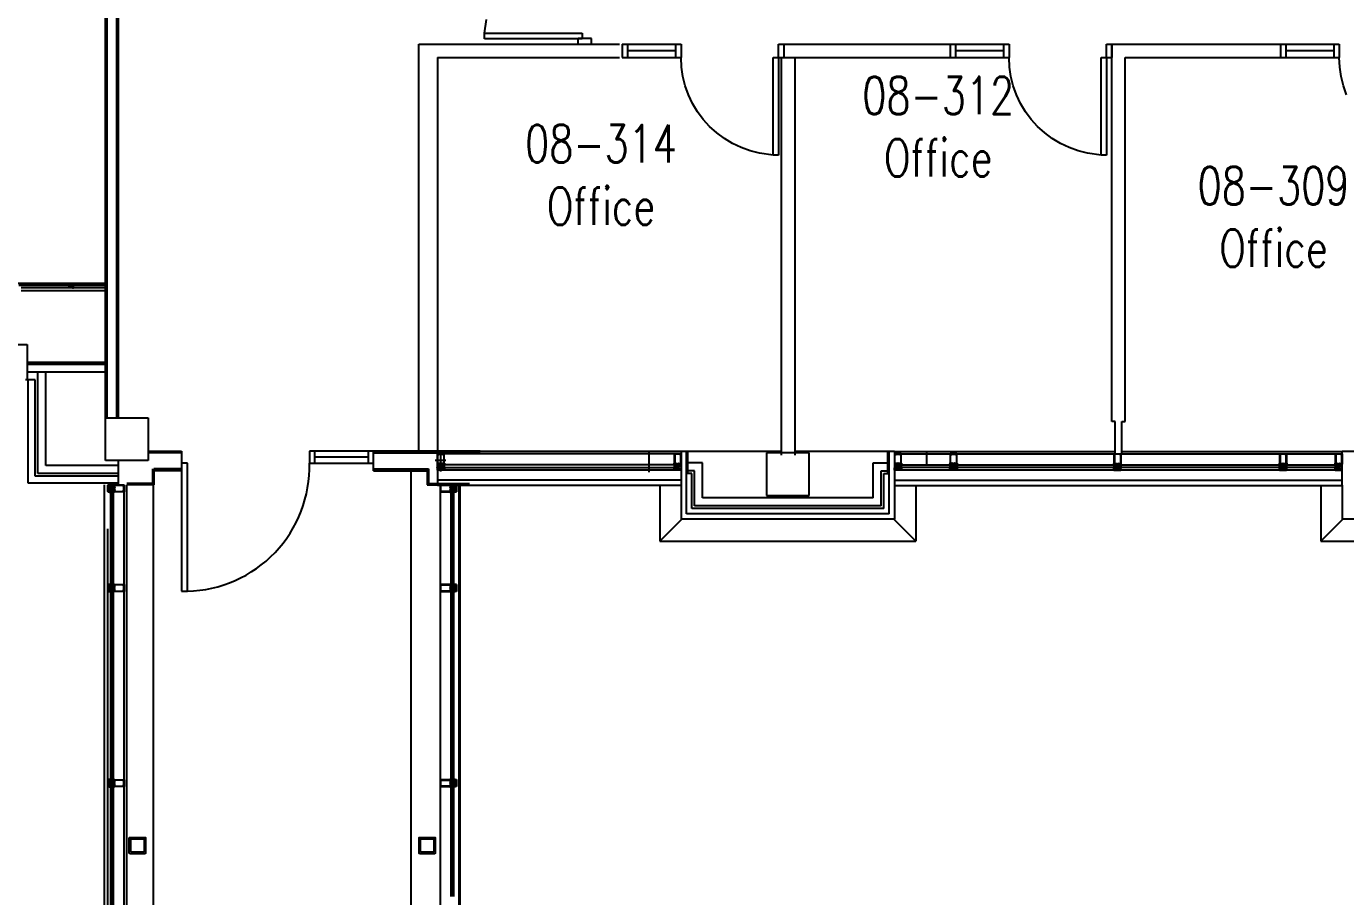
# Model space of a CAD drawing. Extents: x 11182 to 734459, y -1391328 to 152085.
# Drawn here: x 442760 to 455134, y -841854 to -833694 of the extents above; entities that cross this region are included whole.
import ezdxf
from ezdxf.enums import TextEntityAlignment as Align

# ---------------------------------------------------------------- set-up
doc = ezdxf.new("R2010")
doc.units = 0
doc.header["$LTSCALE"] = 500
doc.header["$MEASUREMENT"] = 0
doc.layers.get('0').update_dxf_attribs({"linetype": 'CONTINUOUS'})
for name, color, linetype in [('0_room_data', 7, 'CONTINUOUS'), ('1_Wall_Exist', 251, 'CONTINUOUS'), ('3_Text', 7, 'CONTINUOUS')]:
    doc.layers.add(name, color=color, linetype=linetype)
doc.styles.add('1_200', font='simplex.shx', dxfattribs={"width": 0.75, "height": 460})

# ---------------------------------------------------------------- blocks, each defined once
blk = doc.blocks.new('room_data')
at = {"layer": '3_Text', "style": '1_200', "width": 0.75}
for tag, p in [('ROOMNUM', (0, 0)), ('ROOMUSE', (0, -575))]:
    blk.add_attdef(tag, text='', height=345, dxfattribs=at).set_placement(p, align=Align.MIDDLE_CENTER)
blk = doc.blocks.new('WIN-MULLION')
at = {"color": 0, "linetype": 'Continuous'}
for p, q in [((0, 63.3), (0, 0)), ((96.2, 63.3), (0, 63.3)), ((0, 0), (96.2, 0)), ((2.5, 60.8), (88.6, 60.8)), ((2.5, 55.7), (2.5, 60.8)), ((5, 55.7), (2.5, 55.7)), ((2.5, 50.7), (5, 50.7)), ((2.5, 15.2), (2.5, 50.7)), ((5, 15.2), (2.5, 15.2)), ((2.5, 10.1), (5, 10.1)), ((2.5, 2.5), (2.5, 10.1)), ((88.6, 2.5), (2.5, 2.5)), ((5, 50.7), (5, 55.7)), ((5, 10.1), (5, 15.2)), ((88.6, 65.9), (101.3, 68.4)), ((88.6, 65.9), (88.6, 65.9)), ((91.2, 65.9), (88.6, 65.9)), ((88.6, 60.8), (88.6, 55.7)), ((88.6, 55.7), (91.2, 55.7)), ((88.6, 40.5), (88.6, 38)), ((91.2, 40.5), (88.6, 40.5)), ((88.6, 38), (93.7, 38)), ((88.6, 27.9), (88.6, 25.3)), ((93.7, 27.9), (88.6, 27.9)), ((88.6, 25.3), (91.2, 25.3)), ((88.6, 10.1), (88.6, 2.5)), ((91.2, 10.1), (88.6, 10.1)), ((91.2, 63.3), (93.7, 63.3)), ((91.2, 58.3), (91.2, 63.3)), ((93.7, 58.3), (91.2, 58.3)), ((91.2, 55.7), (91.2, 40.5)), ((91.2, 25.3), (91.2, 10.1)), ((91.2, 7.6), (93.7, 7.6)), ((91.2, 2.5), (91.2, 7.6)), ((91.2, 5.1), (93.7, 2.5)), ((91.2, 5.1), (91.2, 5.1)), ((96.2, 5.1), (91.2, 5.1)), ((93.7, 2.5), (91.2, 2.5)), ((93.7, 63.3), (93.7, 60.8)), ((93.7, 60.8), (96.2, 60.8)), ((93.7, 58.3), (93.7, 58.3)), ((96.2, 58.3), (93.7, 58.3)), ((93.7, 38), (93.7, 27.9)), ((93.7, 10.1), (96.2, 5.1)), ((96.2, 10.1), (93.7, 10.1)), ((93.7, 7.6), (96.2, 7.6)), ((93.7, 7.6), (93.7, 7.6)), ((93.7, 5.1), (93.7, 2.5)), ((96.2, 5.1), (93.7, 5.1)), ((93.7, 5.1), (93.7, 5.1)), ((93.7, 2.5), (93.7, 5.1)), ((96.2, 60.8), (96.2, 63.3)), ((96.2, 40.5), (96.2, 58.3)), ((101.3, 53.2), (96.2, 53.2)), ((96.2, 40.5), (96.2, 40.5)), ((96.2, 40.5), (96.2, 40.5)), ((126.6, 40.5), (96.2, 40.5)), ((96.2, 38), (96.2, 27.9)), ((98.8, 38), (96.2, 38)), ((96.2, 27.9), (98.8, 27.9)), ((96.2, 25.3), (126.6, 25.3)), ((96.2, 25.3), (96.2, 25.3)), ((96.2, 25.3), (96.2, 25.3)), ((96.2, 7.6), (96.2, 25.3)), ((96.2, 25.3), (96.2, 22.8)), ((96.2, 25.3), (96.2, 25.3)), ((96.2, 22.8), (96.2, 25.3)), ((96.2, 5.1), (96.2, 10.1)), ((101.3, 10.1), (96.2, 10.1)), ((96.2, 0), (96.2, 5.1)), ((98.8, 50.7), (126.6, 50.7)), ((98.8, 40.5), (98.8, 50.7)), ((108.9, 40.5), (98.8, 40.5)), ((98.8, 38), (98.8, 38)), ((111.4, 38), (98.8, 38)), ((98.8, 27.9), (111.4, 27.9)), ((98.8, 27.9), (98.8, 27.9)), ((98.8, 22.8), (98.8, 12.6)), ((98.8, 12.6), (126.6, 12.6)), ((101.3, 53.2), (101.3, 73.5)), ((108.9, 53.2), (101.3, 53.2)), ((101.3, 10.1), (101.3, -10.2)), ((108.9, 10.1), (101.3, 10.1)), ((106.4, 32.9), (111.4, 38)), ((111.4, 27.9), (106.4, 32.9)), ((108.9, 73.5), (108.9, 53.2)), ((121.6, 58.3), (108.9, 58.3)), ((108.9, 53.2), (119, 53.2)), ((108.9, 43.1), (108.9, 40.5)), ((116.5, 43.1), (108.9, 43.1)), ((108.9, 32.9), (116.5, 35.5)), ((108.9, 32.9), (108.9, 32.9)), ((116.5, 30.4), (108.9, 32.9)), ((108.9, 20.2), (108.9, 22.8)), ((116.5, 20.2), (108.9, 20.2)), ((108.9, 10.1), (119, 10.1)), ((108.9, -10.2), (108.9, 10.1)), ((121.6, 5), (108.9, 5)), ((116.5, 40.5), (116.5, 43.1)), ((126.6, 40.5), (116.5, 40.5)), ((116.5, 35.5), (126.6, 35.5)), ((126.6, 30.4), (116.5, 30.4)), ((116.5, 22.8), (116.5, 20.2)), ((119, 53.2), (121.6, 73.5)), ((126.6, 53.2), (119, 53.2)), ((119, 10.1), (121.6, -10.2)), ((126.6, 73.5), (126.6, 53.2)), ((139.3, 65.9), (126.6, 68.4)), ((126.6, 53.2), (131.7, 53.2)), ((126.6, 50.7), (126.6, 40.5)), ((126.6, 35.5), (126.6, 40.5)), ((126.6, 40.5), (126.6, 25.3)), ((134.2, 40.5), (126.6, 40.5)), ((126.6, 25.3), (126.6, 30.4)), ((126.6, 25.3), (131.7, 25.3)), ((126.6, -10.2), (126.6, 10.1)), ((139.3, 65.9), (131.7, 63.3)), ((131.7, 63.3), (131.7, 60.8)), ((131.7, 60.8), (134.2, 60.8)), ((131.7, 25.3), (134.2, 40.5)), ((131.7, 5.1), (131.7, 0)), ((134.2, 5.1), (131.7, 5.1)), ((131.7, 0), (139.3, 0)), ((134.2, 63.3), (136.8, 63.3)), ((134.2, 60.8), (134.2, 63.3)), ((134.2, 58.3), (134.2, 7.6)), ((134.2, 58.3), (134.2, 58.3)), ((134.2, 58.3), (134.2, 58.3)), ((136.8, 58.3), (134.2, 58.3)), ((134.2, 55.7), (139.3, 55.7)), ((134.2, 40.5), (134.2, 55.7)), ((136.8, 40.5), (134.2, 40.5)), ((134.2, 25.3), (136.8, 25.3)), ((134.2, 10.1), (134.2, 25.3)), ((139.3, 10.1), (134.2, 10.1)), ((134.2, 7.6), (134.2, 7.6)), ((134.2, 7.6), (136.8, 7.6)), ((134.2, 7.6), (134.2, 7.6)), ((134.2, 2.5), (134.2, 5.1)), ((136.8, 2.5), (134.2, 2.5)), ((136.8, 65.9), (139.3, 65.9)), ((136.8, 63.3), (136.8, 58.3)), ((136.8, 40.5), (136.8, 38)), ((136.8, 25.3), (136.8, 40.5)), ((136.8, 25.3), (136.8, 40.5)), ((141.8, 38), (136.8, 38)), ((136.8, 38), (136.8, 25.3)), ((136.8, 35.5), (141.8, 35.5)), ((136.8, 30.4), (141.8, 30.4)), ((136.8, 27.9), (141.8, 27.9)), ((136.8, 25.3), (136.8, 25.3)), ((136.8, 7.6), (136.8, 2.5)), ((136.8, 0), (139.3, 0)), ((139.3, 65.9), (139.3, 65.9)), ((139.3, 63.3), (139.3, 65.9)), ((139.3, 65.9), (152, 65.9)), ((139.3, 63.3), (139.3, 65.9)), ((139.3, 58.3), (141.8, 58.3)), ((139.3, 55.7), (139.3, 58.3)), ((139.3, 7.6), (139.3, 10.1)), ((141.8, 7.6), (139.3, 7.6)), ((139.3, 0), (139.3, 2.5)), ((139.3, 0), (139.3, 2.5)), ((139.3, 0), (139.3, 0)), ((152, 0), (139.3, 0)), ((146.9, 58.3), (141.8, 63.3)), ((141.8, 63.3), (141.8, 63.3)), ((152, 63.3), (141.8, 63.3)), ((141.8, 58.3), (146.9, 58.3)), ((141.8, 27.9), (141.8, 38)), ((146.9, 7.6), (141.8, 7.6)), ((141.8, 2.5), (146.9, 7.6)), ((141.8, 2.5), (152, 2.5)), ((141.8, 2.5), (141.8, 2.5)), ((146.9, 58.3), (146.9, 58.3)), ((146.9, 7.6), (146.9, 7.6)), ((152, 65.9), (152, 0)), ((152, 2.5), (152, 63.3)), ((88.6, -2.6), (101.3, -5.1)), ((139.3, -2.6), (126.6, -5.1))]:
    blk.add_line(p, q, dxfattribs=at)
at = {"color": 0, "linetype": 'Continuous', "extrusion": (0, 0, -1)}
for centre, radius, start, end in [((-140.6, 3.8), 1.84, 315, 227.29061), ((-140.6, 3.8), 1.84, 315, 227.29061), ((-140.6, 62.1), 1.7, 135, 42.70939), ((-140.6, 62.1), 1.7, 135, 42.70939)]:
    blk.add_arc(centre, radius, start, end, dxfattribs=at)

msp = doc.modelspace()

# ---------------------------------------------------------------- linework, layer by layer
at = {"layer": '1_Wall_Exist'}
for p, q in [((443620, -827177), (443620, -837364)), ((443607, -827190), (443607, -837364)), ((443502, -837764), (443502, -828660)), ((443515, -828660), (443515, -837364)), ((447058, -833758), (447075, -833630)), ((446440, -833859), (448324, -833859)), ((446440, -837676), (446440, -833859)), ((447058, -833809), (447058, -833758)), ((447058, -833758), (447972, -833758)), ((447972, -833809), (447058, -833809)), ((448062, -833808), (447935, -833808)), ((447935, -833859), (447935, -833808)), ((447972, -833758), (447972, -833809)), ((448062, -833859), (448062, -833808)), ((448349, -833859), (448400, -833859)), ((448349, -833859), (448349, -833986)), ((448400, -833859), (448850, -833859)), ((448400, -833859), (448400, -833986)), ((448850, -833859), (448901, -833859)), ((448850, -833859), (448850, -833986)), ((448901, -833859), (448901, -833986)), ((449815, -833859), (449866, -833859)), ((449815, -833986), (449815, -833859)), ((449841, -833859), (451495, -833859)), ((449866, -833859), (449866, -833986)), ((451425, -833859), (451476, -833859)), ((451425, -833859), (451425, -833986)), ((451476, -833859), (451926, -833859)), ((451476, -833859), (451476, -833986)), ((451926, -833859), (451977, -833859)), ((451926, -833859), (451926, -833986)), ((451977, -833859), (451977, -833986)), ((452891, -833859), (452942, -833859)), ((452891, -833986), (452891, -833859)), ((452941, -833859), (454523, -833859)), ((452941, -837399), (452941, -833859)), ((452942, -833859), (452942, -833986)), ((454523, -833859), (454574, -833859)), ((454523, -833859), (454523, -833986)), ((454574, -833859), (455024, -833859)), ((454574, -833859), (454574, -833986)), ((455024, -833859), (455075, -833859)), ((455024, -833859), (455024, -833986)), ((455075, -833859), (455075, -833986)), ((446618, -833986), (448324, -833986)), ((446618, -833986), (446618, -838000)), ((448349, -833986), (448400, -833986)), ((448850, -833923), (448400, -833923)), ((448400, -833986), (448850, -833986)), ((448850, -833986), (448901, -833986)), ((448906, -834075), (448901, -833986)), ((449764, -833986), (449815, -833986)), ((449764, -834901), (449764, -833986)), ((449815, -833986), (449866, -833986)), ((449815, -833986), (449815, -834900)), ((449841, -833986), (451495, -833986)), ((449841, -833986), (449841, -837714)), ((449968, -833986), (449968, -837714)), ((451425, -833986), (451476, -833986)), ((451926, -833923), (451476, -833923)), ((451476, -833986), (451926, -833986)), ((451926, -833986), (451977, -833986)), ((451982, -834075), (451977, -833986)), ((452840, -833986), (452891, -833986)), ((452840, -834901), (452840, -833986)), ((452891, -833986), (452942, -833986)), ((452891, -833986), (452891, -834900)), ((453068, -833986), (454523, -833986)), ((453068, -837399), (453068, -833986)), ((454523, -833986), (454574, -833986)), ((455024, -833923), (454574, -833923)), ((454574, -833986), (455024, -833986)), ((455024, -833986), (455075, -833986)), ((455080, -834075), (455075, -833986)), ((448919, -834164), (448906, -834075)), ((451995, -834164), (451982, -834075)), ((455093, -834164), (455080, -834075)), ((448941, -834251), (448919, -834164)), ((452017, -834251), (451995, -834164)), ((455114, -834251), (455093, -834164)), ((448971, -834336), (448941, -834251)), ((449009, -834417), (448971, -834336)), ((452047, -834336), (452017, -834251)), ((452085, -834417), (452047, -834336)), ((455144, -834336), (455114, -834251)), ((449055, -834494), (449009, -834417)), ((452131, -834494), (452085, -834417)), ((449108, -834566), (449055, -834494)), ((449169, -834633), (449108, -834566)), ((452185, -834566), (452131, -834494)), ((452245, -834633), (452185, -834566)), ((449235, -834693), (449169, -834633)), ((449307, -834746), (449235, -834693)), ((452312, -834693), (452245, -834633)), ((452383, -834746), (452312, -834693)), ((449384, -834792), (449307, -834746)), ((449465, -834831), (449384, -834792)), ((449550, -834861), (449465, -834831)), ((452460, -834792), (452383, -834746)), ((452541, -834831), (452460, -834792)), ((452626, -834861), (452541, -834831)), ((449636, -834883), (449550, -834861)), ((449764, -834901), (449636, -834883)), ((449815, -834900), (449764, -834901)), ((452713, -834883), (452626, -834861)), ((452840, -834901), (452713, -834883)), ((452891, -834900), (452840, -834901)), ((443502, -836105), (442670, -836105)), ((443502, -836124), (442689, -836124)), ((443502, -836147), (442711, -836147)), ((442711, -836169), (443502, -836169)), ((443161, -836124), (443202, -836124)), ((443161, -836147), (443161, -836124)), ((443171, -836147), (443161, -836147)), ((443164, -836127), (443200, -836127)), ((443164, -836144), (443164, -836127)), ((443168, -836144), (443164, -836144)), ((443168, -836140), (443168, -836144)), ((443168, -836140), (443171, -836140)), ((443171, -836140), (443171, -836147)), ((443193, -836140), (443193, -836147)), ((443193, -836140), (443196, -836140)), ((443193, -836147), (443202, -836147)), ((443196, -836140), (443196, -836144)), ((443196, -836144), (443200, -836144)), ((443200, -836144), (443200, -836127)), ((443202, -836147), (443202, -836124)), ((438535, -836676), (442768, -836676)), ((442768, -836676), (442768, -837008)), ((442768, -836844), (443502, -836844)), ((442768, -836860), (443502, -836860)), ((443502, -836935), (442768, -836935)), ((442867, -837887), (442867, -836935)), ((442942, -837812), (442942, -836935)), ((442842, -837008), (442752, -837008)), ((442777, -837977), (442777, -837008)), ((442842, -837912), (442842, -837008)), ((443502, -837364), (443902, -837364)), ((443902, -837364), (443902, -837764)), ((452972, -837399), (452941, -837399)), ((452972, -837704), (452972, -837399)), ((453034, -837704), (453034, -837399)), ((453034, -837399), (453068, -837399)), ((443902, -837676), (444215, -837676)), ((444215, -837692), (443902, -837692)), ((444215, -837676), (444215, -838990)), ((444215, -837676), (444215, -837790)), ((445415, -837676), (445415, -837790)), ((445465, -837676), (445415, -837676)), ((445465, -837790), (445465, -837676)), ((445965, -837676), (445465, -837676)), ((445965, -837676), (445965, -837790)), ((446015, -837676), (445965, -837676)), ((447016, -837676), (446015, -837676)), ((446015, -837860), (446015, -837676)), ((446015, -837790), (446015, -837676)), ((446015, -837692), (447016, -837692)), ((448902, -837681), (446615, -837681)), ((446646, -837694), (446646, -837867)), ((448602, -837875), (448602, -837676)), ((448902, -837678), (449843, -837678)), ((448902, -837681), (448902, -838315)), ((448952, -838265), (448952, -837678)), ((448965, -837886), (448965, -837678)), ((449702, -837694), (449702, -838094)), ((450102, -837694), (449702, -837694)), ((449961, -837678), (450902, -837678)), ((450102, -838094), (450102, -837694)), ((450839, -837886), (450839, -837678)), ((450852, -838265), (450852, -837678)), ((450903, -837681), (452965, -837681)), ((450903, -837681), (450903, -837999)), ((451202, -837676), (451202, -837800)), ((453027, -837681), (455102, -837681)), ((455102, -837678), (456043, -837678)), ((455102, -837999), (455102, -837681)), ((443622, -837812), (442942, -837812)), ((443902, -837764), (443502, -837764)), ((443622, -837764), (443622, -838002)), ((444271, -837790), (444215, -837790)), ((444271, -838990), (444271, -837790)), ((445415, -837790), (445465, -837790)), ((445965, -837733), (445465, -837733)), ((445465, -837790), (445965, -837790)), ((445965, -837790), (446015, -837790)), ((446695, -837764), (446594, -837764)), ((446628, -837804), (446607, -837804)), ((446607, -837811), (446628, -837811)), ((446615, -837823), (446607, -837824)), ((446615, -837791), (446612, -837804)), ((446615, -837702), (446615, -837799)), ((448902, -837702), (446615, -837702)), ((446615, -837799), (446640, -837799)), ((446628, -837821), (446615, -837823)), ((446617, -837705), (446625, -837705)), ((446617, -837791), (446617, -837705)), ((446625, -837791), (446617, -837791)), ((446617, -837794), (446622, -837794)), ((446617, -837796), (446617, -837794)), ((446620, -837794), (446617, -837796)), ((446620, -837796), (446617, -837796)), ((446620, -837799), (446620, -837794)), ((446625, -837796), (446620, -837799)), ((446622, -837794), (446622, -837799)), ((446622, -837824), (446622, -837811)), ((446625, -837705), (446625, -837707)), ((446625, -837707), (446630, -837707)), ((446625, -837794), (446625, -837791)), ((446640, -837794), (446625, -837794)), ((446625, -837799), (446625, -837796)), ((446628, -837799), (446628, -837834)), ((446630, -837707), (446630, -837705)), ((446630, -837705), (446666, -837705)), ((446630, -837801), (446630, -837829)), ((446640, -837801), (446630, -837801)), ((446638, -837811), (446640, -837811)), ((446638, -837819), (446638, -837811)), ((446640, -837819), (446638, -837819)), ((446640, -837791), (446640, -837794)), ((446643, -837791), (446640, -837791)), ((446640, -837799), (446640, -837834)), ((446640, -837811), (446640, -837801)), ((446640, -837829), (446640, -837819)), ((446643, -837796), (446643, -837791)), ((446653, -837796), (446643, -837796)), ((446643, -837799), (446643, -837814)), ((446653, -837799), (446643, -837799)), ((446643, -837814), (446648, -837809)), ((446645, -837819), (446648, -837811)), ((446645, -837829), (446645, -837819)), ((446648, -837809), (446653, -837814)), ((446648, -837811), (446650, -837819)), ((446650, -837819), (446650, -837829)), ((446653, -837791), (446653, -837796)), ((446655, -837791), (446653, -837791)), ((446653, -837814), (446653, -837799)), ((446655, -837794), (446655, -837791)), ((446671, -837794), (446655, -837794)), ((446655, -837799), (446673, -837799)), ((446655, -837839), (446655, -837799)), ((446655, -837801), (446666, -837801)), ((446658, -837811), (446655, -837811)), ((446655, -837819), (446658, -837819)), ((446658, -837819), (446658, -837811)), ((446666, -837705), (446666, -837707)), ((446666, -837707), (446671, -837707)), ((446666, -837801), (446666, -837829)), ((446668, -837799), (446668, -837834)), ((448849, -837804), (446668, -837804)), ((446688, -837811), (446668, -837811)), ((446668, -837821), (446688, -837824)), ((446671, -837705), (446676, -837705)), ((446671, -837707), (446671, -837705)), ((446671, -837791), (446671, -837794)), ((446676, -837791), (446671, -837791)), ((446673, -837794), (446678, -837794)), ((446673, -837799), (446673, -837794)), ((446673, -837824), (446673, -837811)), ((446676, -837705), (446676, -837791)), ((446678, -837796), (446676, -837796)), ((446676, -837796), (446676, -837799)), ((446676, -837799), (446678, -837799)), ((446678, -837799), (446678, -837702)), ((446681, -837791), (446683, -837804)), ((446681, -837794), (446681, -837791)), ((448829, -837811), (448849, -837811)), ((448849, -837821), (448829, -837824)), ((448837, -837791), (448834, -837804)), ((448837, -837794), (448837, -837791)), ((448839, -837799), (448839, -837702)), ((448844, -837794), (448839, -837794)), ((448839, -837796), (448842, -837796)), ((448842, -837799), (448839, -837799)), ((448842, -837705), (448842, -837791)), ((448847, -837705), (448842, -837705)), ((448842, -837791), (448847, -837791)), ((448842, -837796), (448842, -837799)), ((448844, -837799), (448844, -837794)), ((448862, -837799), (448844, -837799)), ((448844, -837824), (448844, -837811)), ((448847, -837707), (448847, -837705)), ((448852, -837707), (448847, -837707)), ((448847, -837791), (448847, -837794)), ((448847, -837794), (448862, -837794)), ((448849, -837799), (448849, -837834)), ((448852, -837705), (448852, -837707)), ((448887, -837705), (448852, -837705)), ((448852, -837801), (448852, -837829)), ((448862, -837801), (448852, -837801)), ((448859, -837811), (448862, -837811)), ((448859, -837819), (448859, -837811)), ((448862, -837819), (448859, -837819)), ((448862, -837791), (448864, -837791)), ((448862, -837794), (448862, -837791)), ((448862, -837839), (448862, -837799)), ((448864, -837791), (448864, -837796)), ((448864, -837796), (448875, -837796)), ((448864, -837814), (448864, -837799)), ((448864, -837799), (448875, -837799)), ((448870, -837809), (448864, -837814)), ((448870, -837811), (448867, -837819)), ((448867, -837819), (448867, -837829)), ((448875, -837814), (448870, -837809)), ((448872, -837819), (448870, -837811)), ((448872, -837829), (448872, -837819)), ((448875, -837791), (448877, -837791)), ((448875, -837796), (448875, -837791)), ((448875, -837799), (448875, -837814)), ((448877, -837791), (448877, -837794)), ((448877, -837794), (448892, -837794)), ((448902, -837799), (448877, -837799)), ((448877, -837799), (448877, -837834)), ((448880, -837799), (448885, -837801)), ((448882, -837801), (448880, -837799)), ((448882, -837816), (448882, -837801)), ((448895, -837816), (448882, -837816)), ((448885, -837801), (448885, -837814)), ((448885, -837814), (448892, -837814)), ((448887, -837707), (448887, -837705)), ((448892, -837707), (448887, -837707)), ((448892, -837705), (448892, -837707)), ((448900, -837705), (448892, -837705)), ((448892, -837791), (448900, -837791)), ((448892, -837794), (448892, -837791)), ((448892, -837796), (448897, -837799)), ((448892, -837799), (448892, -837796)), ((448892, -837811), (448900, -837811)), ((448892, -837814), (448892, -837811)), ((448895, -837794), (448895, -837799)), ((448900, -837794), (448895, -837794)), ((448900, -837811), (448895, -837814)), ((448895, -837814), (448895, -837816)), ((448897, -837794), (448900, -837796)), ((448897, -837809), (448897, -837794)), ((448897, -837796), (448900, -837796)), ((448900, -837801), (448897, -837801)), ((448897, -837806), (448900, -837809)), ((448900, -837809), (448897, -837809)), ((448897, -837816), (448900, -837814)), ((448900, -837816), (448897, -837816)), ((448900, -837791), (448900, -837705)), ((448900, -837796), (448900, -837794)), ((448900, -837809), (448900, -837816)), ((449102, -837786), (448965, -837786)), ((449102, -838115), (449102, -837786)), ((450702, -837786), (450839, -837786)), ((450702, -838115), (450702, -837786)), ((450903, -837702), (450903, -837799)), ((450966, -837702), (450903, -837702)), ((450903, -837799), (450928, -837799)), ((450905, -837705), (450913, -837705)), ((450905, -837791), (450905, -837705)), ((450913, -837791), (450905, -837791)), ((450905, -837794), (450910, -837794)), ((450905, -837796), (450905, -837794)), ((450908, -837794), (450905, -837796)), ((450905, -837796), (450908, -837796)), ((450905, -837801), (450908, -837801)), ((450908, -837806), (450905, -837809)), ((450905, -837809), (450908, -837809)), ((450905, -837809), (450905, -837816)), ((450913, -837811), (450905, -837811)), ((450905, -837811), (450910, -837814)), ((450908, -837816), (450905, -837814)), ((450905, -837816), (450908, -837816)), ((450908, -837809), (450908, -837794)), ((450913, -837796), (450908, -837799)), ((450910, -837794), (450910, -837799)), ((450910, -837814), (450910, -837816)), ((450910, -837816), (450923, -837816)), ((450913, -837705), (450913, -837707)), ((450913, -837707), (450918, -837707)), ((450913, -837794), (450913, -837791)), ((450928, -837794), (450913, -837794)), ((450913, -837799), (450913, -837796)), ((450913, -837814), (450913, -837811)), ((450920, -837814), (450913, -837814)), ((450918, -837707), (450918, -837705)), ((450918, -837705), (450953, -837705)), ((450925, -837799), (450920, -837801)), ((450920, -837801), (450920, -837814)), ((450923, -837801), (450925, -837799)), ((450923, -837816), (450923, -837801)), ((450928, -837791), (450928, -837794)), ((450931, -837791), (450928, -837791)), ((450928, -837799), (450928, -837834)), ((450931, -837796), (450931, -837791)), ((450941, -837796), (450931, -837796)), ((450931, -837799), (450931, -837814)), ((450941, -837799), (450931, -837799)), ((450931, -837814), (450936, -837809)), ((450933, -837819), (450936, -837811)), ((450933, -837829), (450933, -837819)), ((450936, -837809), (450941, -837814)), ((450936, -837811), (450938, -837819)), ((450938, -837819), (450938, -837829)), ((450941, -837791), (450941, -837796)), ((450943, -837791), (450941, -837791)), ((450941, -837814), (450941, -837799)), ((450943, -837794), (450943, -837791)), ((450958, -837794), (450943, -837794)), ((450943, -837799), (450961, -837799)), ((450943, -837839), (450943, -837799)), ((450943, -837801), (450953, -837801)), ((450946, -837811), (450943, -837811)), ((450943, -837819), (450946, -837819)), ((450946, -837819), (450946, -837811)), ((450953, -837705), (450953, -837707)), ((450953, -837707), (450958, -837707)), ((450953, -837801), (450953, -837829)), ((450956, -837799), (450956, -837834)), ((450956, -837804), (450976, -837804)), ((450976, -837811), (450956, -837811)), ((450956, -837821), (450976, -837824)), ((450958, -837705), (450963, -837705)), ((450958, -837707), (450958, -837705)), ((450958, -837791), (450958, -837794)), ((450963, -837791), (450958, -837791)), ((450961, -837794), (450966, -837794)), ((450961, -837799), (450961, -837794)), ((450961, -837824), (450961, -837811)), ((450963, -837705), (450963, -837791)), ((450966, -837796), (450963, -837796)), ((450963, -837796), (450963, -837799)), ((450963, -837799), (450966, -837799)), ((450966, -837702), (455039, -837702)), ((450966, -837799), (450966, -837702)), ((450969, -837791), (450971, -837804)), ((450969, -837794), (450969, -837791)), ((450976, -837804), (451418, -837804)), ((451436, -837804), (451415, -837804)), ((451415, -837811), (451436, -837811)), ((451436, -837821), (451415, -837824)), ((451423, -837791), (451420, -837804)), ((451426, -837702), (451426, -837799)), ((451489, -837702), (451426, -837702)), ((451426, -837799), (451451, -837799)), ((451428, -837705), (451436, -837705)), ((451428, -837791), (451428, -837705)), ((451436, -837791), (451428, -837791)), ((451428, -837794), (451433, -837794)), ((451428, -837796), (451428, -837794)), ((451431, -837794), (451428, -837796)), ((451431, -837796), (451428, -837796)), ((451428, -837801), (451431, -837801)), ((451431, -837794), (451431, -837806)), ((451436, -837796), (451431, -837799)), ((451433, -837794), (451433, -837799)), ((451436, -837705), (451436, -837707)), ((451436, -837707), (451441, -837707)), ((451436, -837794), (451436, -837791)), ((451451, -837794), (451436, -837794)), ((451436, -837799), (451436, -837796)), ((451438, -837804), (451438, -837799)), ((451441, -837707), (451441, -837705)), ((451441, -837705), (451476, -837705)), ((451441, -837801), (451441, -837829)), ((451451, -837801), (451441, -837801)), ((451448, -837799), (451443, -837801)), ((451446, -837801), (451448, -837799)), ((451451, -837791), (451451, -837794)), ((451453, -837791), (451451, -837791)), ((451451, -837799), (451451, -837834)), ((451453, -837796), (451453, -837791)), ((451464, -837796), (451453, -837796)), ((451453, -837799), (451453, -837814)), ((451464, -837799), (451453, -837799)), ((451453, -837814), (451458, -837809)), ((451456, -837819), (451458, -837811)), ((451456, -837829), (451456, -837819)), ((451458, -837809), (451464, -837814)), ((451458, -837811), (451461, -837819)), ((451461, -837819), (451461, -837829)), ((451464, -837791), (451464, -837796)), ((451466, -837791), (451464, -837791)), ((451464, -837814), (451464, -837799)), ((451466, -837794), (451466, -837791)), ((451481, -837794), (451466, -837794)), ((451466, -837799), (451484, -837799)), ((451466, -837839), (451466, -837799)), ((451466, -837801), (451476, -837801)), ((451469, -837811), (451466, -837811)), ((451466, -837819), (451469, -837819)), ((451469, -837819), (451469, -837811)), ((451476, -837705), (451476, -837707)), ((451476, -837707), (451481, -837707)), ((451476, -837801), (451476, -837829)), ((451479, -837799), (451479, -837834)), ((451479, -837804), (451499, -837804)), ((451499, -837811), (451479, -837811)), ((451479, -837821), (451499, -837824)), ((451481, -837705), (451486, -837705)), ((451481, -837707), (451481, -837705)), ((451481, -837791), (451481, -837794)), ((451486, -837791), (451481, -837791)), ((451484, -837794), (451489, -837794)), ((451484, -837799), (451484, -837794)), ((451484, -837824), (451484, -837811)), ((451486, -837705), (451486, -837791)), ((451489, -837796), (451486, -837796)), ((451486, -837796), (451486, -837799)), ((451486, -837799), (451489, -837799)), ((451489, -837799), (451489, -837702)), ((451491, -837791), (451494, -837804)), ((451491, -837794), (451491, -837791)), ((451500, -837804), (452974, -837804)), ((452974, -837804), (452954, -837804)), ((452954, -837811), (452974, -837811)), ((452974, -837821), (452954, -837824)), ((452961, -837791), (452959, -837804)), ((452961, -837794), (452961, -837791)), ((452964, -837702), (453027, -837702)), ((452964, -837799), (452964, -837702)), ((452969, -837794), (452964, -837794)), ((452964, -837796), (452966, -837796)), ((452966, -837799), (452964, -837799)), ((452966, -837705), (452966, -837791)), ((452971, -837705), (452966, -837705)), ((452966, -837791), (452971, -837791)), ((452966, -837796), (452966, -837799)), ((452969, -837799), (452969, -837794)), ((452987, -837799), (452969, -837799)), ((452969, -837824), (452969, -837811)), ((452971, -837707), (452971, -837705)), ((452976, -837707), (452971, -837707)), ((452971, -837791), (452971, -837794)), ((452971, -837794), (452987, -837794)), ((452974, -837799), (452974, -837834)), ((452976, -837705), (452976, -837707)), ((453012, -837705), (452976, -837705)), ((452976, -837801), (452976, -837829)), ((452987, -837801), (452976, -837801)), ((452984, -837811), (452987, -837811)), ((452984, -837819), (452984, -837811)), ((452987, -837819), (452984, -837819)), ((452987, -837791), (452989, -837791)), ((452987, -837794), (452987, -837791)), ((452987, -837839), (452987, -837799)), ((452989, -837791), (452989, -837796)), ((452989, -837796), (452999, -837796)), ((452989, -837814), (452989, -837799)), ((452989, -837799), (452999, -837799)), ((452994, -837809), (452989, -837814)), ((452994, -837811), (452992, -837819)), ((452992, -837819), (452992, -837829)), ((452999, -837814), (452994, -837809)), ((452997, -837819), (452994, -837811)), ((452997, -837829), (452997, -837819)), ((452999, -837791), (453002, -837791)), ((452999, -837796), (452999, -837791)), ((452999, -837799), (452999, -837814)), ((453002, -837791), (453002, -837794)), ((453002, -837794), (453017, -837794)), ((453027, -837799), (453002, -837799)), ((453002, -837799), (453002, -837834)), ((453002, -837801), (453012, -837801)), ((453002, -837811), (453002, -837801)), ((453004, -837811), (453002, -837811)), ((453002, -837819), (453004, -837819)), ((453002, -837829), (453002, -837819)), ((453004, -837819), (453004, -837811)), ((453012, -837707), (453012, -837705)), ((453017, -837707), (453012, -837707)), ((453012, -837801), (453012, -837829)), ((453014, -837799), (453014, -837834)), ((453014, -837804), (455029, -837804)), ((453014, -837804), (453035, -837804)), ((453035, -837811), (453014, -837811)), ((453014, -837821), (453035, -837824)), ((453017, -837705), (453017, -837707)), ((453025, -837705), (453017, -837705)), ((453017, -837791), (453025, -837791)), ((453017, -837794), (453017, -837791)), ((453017, -837796), (453022, -837799)), ((453017, -837799), (453017, -837796)), ((453020, -837794), (453020, -837799)), ((453025, -837794), (453020, -837794)), ((453020, -837824), (453020, -837811)), ((453022, -837794), (453025, -837796)), ((453022, -837799), (453022, -837794)), ((453025, -837796), (453022, -837796)), ((453025, -837791), (453025, -837705)), ((453025, -837796), (453025, -837794)), ((453027, -837702), (453027, -837799)), ((453027, -837791), (453030, -837804)), ((454526, -837804), (454506, -837804)), ((454506, -837811), (454526, -837811)), ((454526, -837821), (454506, -837824)), ((454514, -837791), (454511, -837804)), ((454514, -837794), (454514, -837791)), ((454516, -837702), (454580, -837702)), ((454516, -837799), (454516, -837702)), ((454521, -837794), (454516, -837794)), ((454516, -837796), (454519, -837796)), ((454519, -837799), (454516, -837799)), ((454519, -837705), (454519, -837791)), ((454524, -837705), (454519, -837705)), ((454519, -837791), (454524, -837791)), ((454519, -837796), (454519, -837799)), ((454521, -837799), (454521, -837794)), ((454539, -837799), (454521, -837799)), ((454521, -837824), (454521, -837811)), ((454524, -837707), (454524, -837705)), ((454529, -837707), (454524, -837707)), ((454524, -837791), (454524, -837794)), ((454524, -837794), (454539, -837794)), ((454526, -837799), (454526, -837834)), ((454529, -837705), (454529, -837707)), ((454564, -837705), (454529, -837705)), ((454529, -837801), (454529, -837829)), ((454539, -837801), (454529, -837801)), ((454536, -837811), (454539, -837811)), ((454536, -837819), (454536, -837811)), ((454539, -837819), (454536, -837819)), ((454539, -837791), (454542, -837791)), ((454539, -837794), (454539, -837791)), ((454539, -837839), (454539, -837799)), ((454542, -837791), (454542, -837796)), ((454542, -837796), (454552, -837796)), ((454542, -837814), (454542, -837799)), ((454542, -837799), (454552, -837799)), ((454547, -837809), (454542, -837814)), ((454547, -837811), (454544, -837819)), ((454544, -837819), (454544, -837829)), ((454552, -837814), (454547, -837809)), ((454549, -837819), (454547, -837811)), ((454549, -837829), (454549, -837819)), ((454552, -837791), (454554, -837791)), ((454552, -837796), (454552, -837791)), ((454552, -837799), (454552, -837814)), ((454554, -837791), (454554, -837794)), ((454554, -837794), (454569, -837794)), ((454580, -837799), (454554, -837799)), ((454554, -837799), (454554, -837834)), ((454554, -837801), (454564, -837801)), ((454557, -837799), (454562, -837801)), ((454559, -837801), (454557, -837799)), ((454564, -837707), (454564, -837705)), ((454569, -837707), (454564, -837707)), ((454564, -837801), (454564, -837829)), ((454567, -837804), (454567, -837799)), ((454569, -837705), (454569, -837707)), ((454577, -837705), (454569, -837705)), ((454569, -837791), (454577, -837791)), ((454569, -837794), (454569, -837791)), ((454569, -837796), (454574, -837799)), ((454569, -837799), (454569, -837796)), ((454569, -837804), (454590, -837804)), ((454590, -837811), (454569, -837811)), ((454569, -837821), (454590, -837824)), ((454572, -837794), (454572, -837799)), ((454577, -837794), (454572, -837794)), ((454574, -837794), (454577, -837796)), ((454574, -837794), (454574, -837806)), ((454574, -837796), (454577, -837796)), ((454577, -837801), (454574, -837801)), ((454577, -837791), (454577, -837705)), ((454577, -837796), (454577, -837794)), ((454580, -837702), (454580, -837799)), ((454582, -837791), (454585, -837804)), ((455049, -837804), (455029, -837804)), ((455029, -837811), (455049, -837811)), ((455049, -837821), (455029, -837824)), ((455037, -837791), (455034, -837804)), ((455037, -837794), (455037, -837791)), ((455039, -837702), (455102, -837702)), ((455039, -837799), (455039, -837702)), ((455044, -837794), (455039, -837794)), ((455039, -837796), (455042, -837796)), ((455042, -837799), (455039, -837799)), ((455042, -837705), (455042, -837791)), ((455047, -837705), (455042, -837705)), ((455042, -837791), (455047, -837791)), ((455042, -837796), (455042, -837799)), ((455044, -837799), (455044, -837794)), ((455062, -837799), (455044, -837799)), ((455044, -837824), (455044, -837811)), ((455047, -837707), (455047, -837705)), ((455052, -837707), (455047, -837707)), ((455047, -837791), (455047, -837794)), ((455047, -837794), (455062, -837794)), ((455049, -837799), (455049, -837834)), ((455052, -837705), (455052, -837707)), ((455087, -837705), (455052, -837705)), ((455052, -837801), (455052, -837829)), ((455062, -837801), (455052, -837801)), ((455059, -837811), (455062, -837811)), ((455059, -837819), (455059, -837811)), ((455062, -837819), (455059, -837819)), ((455062, -837791), (455064, -837791)), ((455062, -837794), (455062, -837791)), ((455062, -837839), (455062, -837799)), ((455064, -837791), (455064, -837796)), ((455064, -837796), (455075, -837796)), ((455064, -837814), (455064, -837799)), ((455064, -837799), (455075, -837799)), ((455070, -837809), (455064, -837814)), ((455070, -837811), (455067, -837819)), ((455067, -837819), (455067, -837829)), ((455075, -837814), (455070, -837809)), ((455072, -837819), (455070, -837811)), ((455072, -837829), (455072, -837819)), ((455075, -837791), (455077, -837791)), ((455075, -837796), (455075, -837791)), ((455075, -837799), (455075, -837814)), ((455077, -837791), (455077, -837794)), ((455077, -837794), (455092, -837794)), ((455102, -837799), (455077, -837799)), ((455077, -837799), (455077, -837834)), ((455080, -837799), (455085, -837801)), ((455082, -837801), (455080, -837799)), ((455082, -837816), (455082, -837801)), ((455095, -837816), (455082, -837816)), ((455085, -837801), (455085, -837814)), ((455085, -837814), (455092, -837814)), ((455087, -837707), (455087, -837705)), ((455092, -837707), (455087, -837707)), ((455092, -837705), (455092, -837707)), ((455100, -837705), (455092, -837705)), ((455092, -837791), (455100, -837791)), ((455092, -837794), (455092, -837791)), ((455092, -837796), (455097, -837799)), ((455092, -837799), (455092, -837796)), ((455092, -837811), (455100, -837811)), ((455092, -837814), (455092, -837811)), ((455095, -837794), (455095, -837799)), ((455100, -837794), (455095, -837794)), ((455100, -837811), (455095, -837814)), ((455095, -837814), (455095, -837816)), ((455097, -837794), (455100, -837796)), ((455097, -837809), (455097, -837794)), ((455097, -837796), (455100, -837796)), ((455100, -837801), (455097, -837801)), ((455097, -837806), (455100, -837809)), ((455100, -837809), (455097, -837809)), ((455097, -837816), (455100, -837814)), ((455100, -837816), (455097, -837816)), ((455100, -837791), (455100, -837705)), ((455100, -837796), (455100, -837794)), ((455100, -837809), (455100, -837816)), ((455102, -837702), (455102, -837799)), ((443622, -837912), (442842, -837912)), ((443622, -837887), (442867, -837887)), ((443942, -837844), (443942, -837979)), ((443955, -837844), (443955, -837992)), ((444215, -837844), (443955, -837844)), ((444215, -837860), (443955, -837860)), ((446015, -837844), (446533, -837844)), ((446015, -837860), (446520, -837860)), ((446369, -855031), (446369, -837860)), ((446520, -837844), (446520, -837992)), ((446533, -837844), (446533, -837979)), ((446607, -837829), (446628, -837829)), ((446615, -837842), (446612, -837829)), ((446620, -837834), (446615, -837834)), ((446615, -837854), (446615, -837834)), ((446615, -837842), (446617, -837842)), ((448902, -837854), (446615, -837854)), ((446617, -837837), (446620, -837837)), ((446617, -837839), (446617, -837837)), ((446622, -837839), (446617, -837839)), ((446617, -837844), (446622, -837849)), ((446617, -837844), (446617, -837854)), ((446620, -837837), (446620, -837834)), ((446673, -837837), (446622, -837837)), ((446622, -837837), (446622, -837839)), ((446622, -837842), (446625, -837842)), ((446622, -837849), (446622, -837842)), ((446625, -837842), (446625, -837837)), ((446630, -837829), (446666, -837829)), ((446640, -837834), (446655, -837837)), ((446640, -837837), (446640, -837839)), ((446640, -837839), (446655, -837839)), ((446643, -837839), (446643, -837844)), ((446643, -837844), (446653, -837844)), ((446645, -837839), (446645, -837844)), ((446650, -837839), (446650, -837844)), ((446653, -837844), (446653, -837839)), ((446668, -837829), (448849, -837829)), ((446671, -837837), (446671, -837842)), ((446671, -837842), (446673, -837842)), ((446673, -837839), (446673, -837837)), ((446678, -837839), (446673, -837839)), ((446673, -837842), (446673, -837849)), ((446673, -837849), (446678, -837844)), ((446676, -837834), (446676, -837837)), ((446678, -837834), (446676, -837834)), ((446676, -837837), (446678, -837837)), ((446681, -837842), (446678, -837834)), ((446678, -837837), (446678, -837839)), ((446678, -837842), (446681, -837842)), ((446678, -837854), (446678, -837844)), ((446681, -837842), (446683, -837829)), ((446681, -837839), (446681, -837854)), ((448837, -837842), (448834, -837829)), ((448837, -837842), (448839, -837834)), ((448837, -837839), (448837, -837854)), ((448839, -837842), (448837, -837842)), ((448839, -837834), (448842, -837834)), ((448839, -837837), (448839, -837839)), ((448842, -837837), (448839, -837837)), ((448839, -837839), (448844, -837839)), ((448844, -837849), (448839, -837844)), ((448839, -837854), (448839, -837844)), ((448842, -837834), (448842, -837837)), ((448844, -837837), (448895, -837837)), ((448844, -837839), (448844, -837837)), ((448844, -837842), (448844, -837849)), ((448847, -837842), (448844, -837842)), ((448847, -837837), (448847, -837842)), ((448852, -837829), (448877, -837829)), ((448877, -837834), (448862, -837837)), ((448877, -837839), (448862, -837839)), ((448864, -837844), (448864, -837839)), ((448875, -837844), (448864, -837844)), ((448867, -837839), (448867, -837844)), ((448872, -837839), (448872, -837844)), ((448875, -837839), (448875, -837844)), ((448877, -837837), (448877, -837839)), ((448892, -837842), (448892, -837837)), ((448895, -837842), (448892, -837842)), ((448895, -837837), (448895, -837839)), ((448895, -837839), (448900, -837839)), ((448895, -837849), (448895, -837842)), ((448900, -837844), (448895, -837849)), ((448897, -837834), (448902, -837834)), ((448897, -837837), (448897, -837834)), ((448900, -837837), (448897, -837837)), ((448900, -837839), (448900, -837837)), ((448902, -837842), (448900, -837842)), ((448900, -837844), (448900, -837854)), ((449002, -837886), (448952, -837886)), ((449027, -837861), (448965, -837861)), ((449002, -838215), (449002, -837886)), ((449027, -838190), (449027, -837861)), ((450777, -837861), (450839, -837861)), ((450777, -838190), (450777, -837861)), ((450802, -838215), (450802, -837886)), ((450802, -837886), (450852, -837886)), ((450908, -837834), (450903, -837834)), ((450903, -837854), (450903, -837834)), ((450903, -837842), (450905, -837842)), ((450969, -837854), (450903, -837854)), ((450905, -837837), (450908, -837837)), ((450905, -837839), (450905, -837837)), ((450910, -837839), (450905, -837839)), ((450905, -837844), (450910, -837849)), ((450905, -837844), (450905, -837854)), ((450908, -837837), (450908, -837834)), ((450961, -837837), (450910, -837837)), ((450910, -837837), (450910, -837839)), ((450910, -837842), (450913, -837842)), ((450910, -837849), (450910, -837842)), ((450913, -837842), (450913, -837837)), ((450953, -837829), (450928, -837829)), ((450928, -837834), (450943, -837837)), ((450928, -837837), (450928, -837839)), ((450928, -837839), (450943, -837839)), ((450931, -837839), (450931, -837844)), ((450931, -837844), (450941, -837844)), ((450933, -837839), (450933, -837844)), ((450938, -837839), (450938, -837844)), ((450941, -837844), (450941, -837839)), ((450976, -837829), (450956, -837829)), ((450958, -837837), (450958, -837842)), ((450958, -837842), (450961, -837842)), ((450961, -837839), (450961, -837837)), ((450966, -837839), (450961, -837839)), ((450961, -837842), (450961, -837849)), ((450961, -837849), (450966, -837844)), ((450963, -837834), (450963, -837837)), ((450966, -837834), (450963, -837834)), ((450963, -837837), (450966, -837837)), ((450969, -837842), (450966, -837834)), ((450966, -837837), (450966, -837839)), ((450966, -837842), (450969, -837842)), ((450966, -837854), (450966, -837844)), ((450969, -837842), (450971, -837829)), ((450969, -837839), (450969, -837854)), ((455037, -837854), (450969, -837854)), ((451415, -837829), (450976, -837829)), ((451415, -837829), (451436, -837829)), ((451423, -837842), (451420, -837829)), ((451431, -837834), (451426, -837834)), ((451426, -837854), (451426, -837834)), ((451426, -837842), (451428, -837842)), ((451491, -837854), (451426, -837854)), ((451428, -837837), (451431, -837837)), ((451428, -837839), (451428, -837837)), ((451433, -837839), (451428, -837839)), ((451428, -837844), (451433, -837849)), ((451428, -837844), (451428, -837854)), ((451431, -837837), (451431, -837834)), ((451484, -837837), (451433, -837837)), ((451433, -837837), (451433, -837839)), ((451433, -837842), (451436, -837842)), ((451433, -837849), (451433, -837842)), ((451436, -837842), (451436, -837837)), ((451476, -837829), (451451, -837829)), ((451451, -837834), (451466, -837837)), ((451451, -837837), (451451, -837839)), ((451451, -837839), (451466, -837839)), ((451453, -837839), (451453, -837844)), ((451453, -837844), (451464, -837844)), ((451456, -837839), (451456, -837844)), ((451461, -837839), (451461, -837844)), ((451464, -837844), (451464, -837839)), ((451499, -837829), (451479, -837829)), ((451481, -837837), (451481, -837842)), ((451481, -837842), (451484, -837842)), ((451484, -837839), (451484, -837837)), ((451489, -837839), (451484, -837839)), ((451484, -837842), (451484, -837849)), ((451484, -837849), (451489, -837844)), ((451486, -837834), (451486, -837837)), ((451489, -837834), (451486, -837834)), ((451486, -837837), (451489, -837837)), ((451491, -837842), (451489, -837834)), ((451489, -837837), (451489, -837839)), ((451489, -837842), (451491, -837842)), ((451489, -837854), (451489, -837844)), ((451491, -837842), (451494, -837829)), ((451491, -837839), (451491, -837854)), ((452974, -837829), (451500, -837829)), ((452954, -837829), (452974, -837829)), ((452961, -837842), (452959, -837829)), ((452961, -837842), (452964, -837834)), ((452961, -837839), (452961, -837854)), ((452964, -837842), (452961, -837842)), ((452961, -837854), (453027, -837854)), ((452964, -837834), (452966, -837834)), ((452964, -837837), (452964, -837839)), ((452966, -837837), (452964, -837837)), ((452964, -837839), (452969, -837839)), ((452969, -837849), (452964, -837844)), ((452964, -837854), (452964, -837844)), ((452966, -837834), (452966, -837837)), ((452969, -837837), (453020, -837837)), ((452969, -837839), (452969, -837837)), ((452969, -837842), (452969, -837849)), ((452971, -837842), (452969, -837842)), ((452971, -837837), (452971, -837842)), ((452976, -837829), (453012, -837829)), ((453002, -837834), (452987, -837837)), ((453002, -837839), (452987, -837839)), ((452989, -837844), (452989, -837839)), ((452999, -837844), (452989, -837844)), ((452992, -837839), (452992, -837844)), ((452997, -837839), (452997, -837844)), ((452999, -837839), (452999, -837844)), ((453002, -837837), (453002, -837839)), ((455029, -837829), (453014, -837829)), ((453035, -837829), (453014, -837829)), ((453017, -837842), (453017, -837837)), ((453020, -837842), (453017, -837842)), ((453020, -837837), (453020, -837839)), ((453020, -837839), (453025, -837839)), ((453020, -837849), (453020, -837842)), ((453025, -837844), (453020, -837849)), ((453022, -837834), (453027, -837834)), ((453022, -837837), (453022, -837834)), ((453025, -837837), (453022, -837837)), ((453025, -837839), (453025, -837837)), ((453027, -837842), (453025, -837842)), ((453025, -837844), (453025, -837854)), ((453027, -837842), (453030, -837829)), ((453027, -837854), (453027, -837834)), ((454506, -837829), (454526, -837829)), ((454514, -837842), (454511, -837829)), ((454514, -837842), (454516, -837834)), ((454514, -837839), (454514, -837854)), ((454516, -837842), (454514, -837842)), ((454514, -837854), (454580, -837854)), ((454516, -837834), (454519, -837834)), ((454516, -837837), (454516, -837839)), ((454519, -837837), (454516, -837837)), ((454516, -837839), (454521, -837839)), ((454521, -837849), (454516, -837844)), ((454516, -837854), (454516, -837844)), ((454519, -837834), (454519, -837837)), ((454521, -837837), (454572, -837837)), ((454521, -837839), (454521, -837837)), ((454521, -837842), (454521, -837849)), ((454524, -837842), (454521, -837842)), ((454524, -837837), (454524, -837842)), ((454529, -837829), (454554, -837829)), ((454554, -837834), (454539, -837837)), ((454554, -837839), (454539, -837839)), ((454542, -837844), (454542, -837839)), ((454552, -837844), (454542, -837844)), ((454544, -837839), (454544, -837844)), ((454549, -837839), (454549, -837844)), ((454552, -837839), (454552, -837844)), ((454554, -837837), (454554, -837839)), ((454590, -837829), (454569, -837829)), ((454569, -837842), (454569, -837837)), ((454572, -837842), (454569, -837842)), ((454572, -837837), (454572, -837839)), ((454572, -837839), (454577, -837839)), ((454572, -837849), (454572, -837842)), ((454577, -837844), (454572, -837849)), ((454574, -837834), (454580, -837834)), ((454574, -837837), (454574, -837834)), ((454577, -837837), (454574, -837837)), ((454577, -837839), (454577, -837837)), ((454580, -837842), (454577, -837842)), ((454577, -837844), (454577, -837854)), ((454580, -837854), (454580, -837834)), ((454582, -837842), (454585, -837829)), ((455029, -837829), (455049, -837829)), ((455037, -837842), (455034, -837829)), ((455037, -837842), (455039, -837834)), ((455037, -837839), (455037, -837854)), ((455039, -837842), (455037, -837842)), ((455037, -837854), (455102, -837854)), ((455039, -837834), (455042, -837834)), ((455039, -837837), (455039, -837839)), ((455042, -837837), (455039, -837837)), ((455039, -837839), (455044, -837839)), ((455044, -837849), (455039, -837844)), ((455039, -837854), (455039, -837844)), ((455042, -837834), (455042, -837837)), ((455044, -837837), (455095, -837837)), ((455044, -837839), (455044, -837837)), ((455044, -837842), (455044, -837849)), ((455047, -837842), (455044, -837842)), ((455047, -837837), (455047, -837842)), ((455052, -837829), (455077, -837829)), ((455077, -837834), (455062, -837837)), ((455077, -837839), (455062, -837839)), ((455064, -837844), (455064, -837839)), ((455075, -837844), (455064, -837844)), ((455067, -837839), (455067, -837844)), ((455072, -837839), (455072, -837844)), ((455075, -837839), (455075, -837844)), ((455077, -837837), (455077, -837839)), ((455092, -837842), (455092, -837837)), ((455095, -837842), (455092, -837842)), ((455095, -837837), (455095, -837839)), ((455095, -837839), (455100, -837839)), ((455095, -837849), (455095, -837842)), ((455100, -837844), (455095, -837849)), ((455097, -837834), (455102, -837834)), ((455097, -837837), (455097, -837834)), ((455100, -837837), (455097, -837837)), ((455100, -837839), (455100, -837837)), ((455102, -837842), (455100, -837842)), ((455100, -837844), (455100, -837854)), ((455102, -837854), (455102, -837834)), ((443622, -837977), (442777, -837977)), ((443492, -861896), (443492, -837992)), ((443525, -837992), (443525, -838058)), ((443541, -837992), (443525, -837992)), ((443525, -837994), (443536, -837994)), ((443536, -838055), (443525, -838055)), ((443525, -838058), (443546, -838058)), ((443531, -837999), (443536, -837994)), ((443538, -837999), (443531, -837999)), ((443531, -838050), (443538, -838050)), ((443536, -838055), (443531, -838050)), ((443536, -838020), (443541, -838020)), ((443536, -838030), (443536, -838020)), ((443541, -838022), (443536, -838022)), ((443541, -838027), (443536, -838027)), ((443541, -838030), (443536, -838030)), ((443538, -837992), (443551, -837989)), ((443538, -837992), (443546, -837994)), ((443538, -837994), (443538, -837992)), ((443538, -838002), (443538, -837999)), ((443543, -838002), (443538, -838002)), ((443538, -838047), (443543, -838047)), ((443538, -838050), (443538, -838047)), ((443538, -838058), (443538, -838055)), ((443538, -838060), (443551, -838063)), ((443541, -837994), (443541, -837999)), ((443543, -837994), (443541, -837994)), ((443541, -837999), (443543, -837999)), ((443541, -838017), (443581, -838017)), ((443541, -838032), (443541, -838017)), ((443543, -838032), (443541, -838032)), ((443541, -838050), (443541, -838055)), ((443543, -838050), (443541, -838050)), ((443541, -838055), (443543, -838055)), ((443543, -837997), (443543, -837994)), ((443546, -837997), (443543, -837997)), ((443543, -837999), (443543, -838050)), ((443546, -838032), (443543, -838017)), ((443543, -838052), (443546, -838052)), ((443543, -838055), (443543, -838052)), ((443546, -837994), (443546, -837997)), ((443581, -838004), (443546, -838004)), ((443581, -838032), (443546, -838032)), ((443546, -838052), (443546, -838058)), ((443551, -861838), (443551, -837984)), ((443579, -838007), (443551, -838007)), ((443561, -838022), (443551, -838022)), ((443551, -838027), (443561, -838027)), ((443579, -838045), (443551, -838045)), ((443558, -838004), (443556, -837984)), ((443556, -861833), (443556, -837992)), ((443556, -837999), (443569, -837999)), ((443558, -838047), (443556, -838068)), ((443556, -838053), (443569, -838053)), ((443584, -838047), (443558, -838047)), ((443561, -838014), (443569, -838014)), ((443561, -838017), (443561, -838014)), ((443569, -838025), (443561, -838022)), ((443561, -838027), (443569, -838025)), ((443561, -838035), (443561, -838037)), ((443561, -838037), (443569, -838037)), ((443566, -838020), (443581, -838020)), ((443571, -838025), (443566, -838020)), ((443566, -838030), (443571, -838025)), ((443581, -838030), (443566, -838030)), ((443569, -861820), (443569, -837984)), ((443576, -861812), (443576, -837984)), ((443589, -837992), (443576, -837989)), ((443589, -838060), (443576, -838063)), ((443579, -838017), (443579, -838007)), ((443579, -838035), (443579, -838045)), ((443581, -837994), (443677, -837994)), ((443581, -837997), (443581, -837994)), ((443584, -837997), (443581, -837997)), ((443581, -837999), (443586, -837999)), ((443581, -838017), (443581, -837999)), ((443581, -838020), (443581, -838030)), ((443581, -838058), (443581, -838032)), ((443584, -838047), (443581, -838052)), ((443586, -838050), (443581, -838050)), ((443581, -838052), (443586, -838052)), ((443677, -838058), (443581, -838058)), ((443584, -837994), (443584, -837997)), ((443584, -838020), (443584, -838030)), ((443589, -838020), (443584, -838020)), ((443584, -838030), (443589, -838030)), ((443584, -838052), (443584, -838055)), ((443586, -838052), (443584, -838055)), ((443584, -838055), (443586, -838055)), ((443586, -837992), (443589, -837992)), ((443586, -837999), (443586, -837994)), ((443586, -838002), (443586, -838017)), ((443589, -838002), (443586, -838002)), ((443586, -838017), (443589, -838017)), ((443586, -838032), (443586, -838047)), ((443589, -838032), (443586, -838032)), ((443586, -838047), (443589, -838047)), ((443586, -838055), (443586, -838050)), ((443589, -837997), (443589, -838002)), ((443675, -837997), (443589, -837997)), ((443589, -838017), (443589, -838020)), ((443589, -838030), (443589, -838032)), ((443589, -838047), (443589, -838055)), ((443589, -838055), (443675, -838055)), ((443672, -838002), (443675, -838002)), ((443672, -838007), (443672, -838002)), ((443675, -838007), (443672, -838007)), ((443672, -838042), (443675, -838042)), ((443672, -838047), (443672, -838042)), ((443675, -838047), (443672, -838047)), ((443675, -838002), (443675, -837997)), ((443675, -838042), (443675, -838007)), ((443675, -838055), (443675, -838047)), ((443677, -861711), (443677, -837992)), ((443942, -837979), (443702, -837979)), ((443955, -837992), (443702, -837992)), ((443702, -861686), (443702, -837992)), ((443952, -861436), (443952, -837992)), ((446520, -837992), (446916, -837992)), ((446533, -837979), (446916, -837979)), ((448902, -837949), (446615, -837949)), ((448902, -837999), (446615, -837999)), ((446644, -841961), (446644, -837992)), ((446741, -837994), (446644, -837994)), ((446644, -838058), (446741, -838058)), ((446647, -837997), (446733, -837997)), ((446647, -838002), (446647, -837997)), ((446649, -838002), (446647, -838002)), ((446647, -838007), (446649, -838007)), ((446647, -838042), (446647, -838007)), ((446649, -838042), (446647, -838042)), ((446647, -838047), (446649, -838047)), ((446647, -838055), (446647, -838047)), ((446733, -838055), (446647, -838055)), ((446649, -838007), (446649, -838002)), ((446649, -838047), (446649, -838042)), ((446733, -837992), (446746, -837989)), ((446733, -837997), (446733, -838002)), ((446733, -838002), (446736, -838002)), ((446733, -838017), (446733, -838020)), ((446736, -838017), (446733, -838017)), ((446733, -838020), (446738, -838020)), ((446733, -838030), (446733, -838032)), ((446738, -838030), (446733, -838030)), ((446733, -838032), (446736, -838032)), ((446733, -838047), (446733, -838055)), ((446736, -838047), (446733, -838047)), ((446733, -838060), (446746, -838063)), ((446736, -837999), (446736, -837994)), ((446741, -837999), (446736, -837999)), ((446736, -838002), (446736, -838017)), ((446736, -838032), (446736, -838047)), ((446736, -838050), (446741, -838050)), ((446736, -838055), (446736, -838050)), ((446736, -838052), (446738, -838055)), ((446741, -838052), (446736, -838052)), ((446738, -838055), (446736, -838055)), ((446738, -837994), (446738, -837997)), ((446738, -837997), (446741, -837997)), ((446738, -838020), (446738, -838030)), ((446738, -838047), (446741, -838052)), ((446763, -838047), (446738, -838047)), ((446738, -838052), (446738, -838055)), ((446741, -837997), (446741, -837994)), ((446741, -838017), (446741, -837999)), ((446776, -838004), (446741, -838004)), ((446781, -838017), (446741, -838017)), ((446741, -838020), (446741, -838030)), ((446756, -838020), (446741, -838020)), ((446741, -838030), (446756, -838030)), ((446741, -838032), (446776, -838032)), ((446741, -838058), (446741, -838032)), ((446743, -838007), (446771, -838007)), ((446743, -838017), (446743, -838007)), ((446743, -838035), (446743, -838045)), ((446743, -838045), (446771, -838045)), ((446746, -841852), (446746, -837984)), ((446751, -838025), (446756, -838020)), ((446756, -838030), (446751, -838025)), ((446753, -841852), (446753, -837984)), ((446766, -837999), (446753, -837999)), ((446761, -838014), (446753, -838014)), ((446753, -838025), (446761, -838022)), ((446761, -838027), (446753, -838025)), ((446761, -838037), (446753, -838037)), ((446766, -838053), (446753, -838053)), ((446761, -838017), (446761, -838014)), ((446761, -838022), (446771, -838022)), ((446771, -838027), (446761, -838027)), ((446761, -838035), (446761, -838037)), ((446763, -838004), (446766, -837984)), ((446763, -838047), (446766, -838068)), ((446766, -841852), (446766, -837992)), ((446771, -841852), (446771, -837984)), ((446784, -837992), (446771, -837989)), ((446784, -838060), (446771, -838063)), ((446784, -837992), (446776, -837994)), ((446776, -837994), (446776, -837997)), ((446776, -837997), (446779, -837997)), ((446776, -838032), (446779, -838017)), ((446776, -838052), (446776, -838058)), ((446779, -838052), (446776, -838052)), ((446776, -838058), (446796, -838058)), ((446779, -837994), (446781, -837994)), ((446779, -837997), (446779, -837994)), ((446779, -837999), (446779, -838050)), ((446781, -837999), (446779, -837999)), ((446779, -838002), (446784, -838002)), ((446779, -838032), (446781, -838032)), ((446784, -838047), (446779, -838047)), ((446779, -838050), (446781, -838050)), ((446779, -838055), (446779, -838052)), ((446781, -838055), (446779, -838055)), ((446781, -837994), (446781, -837999)), ((446781, -838032), (446781, -838017)), ((446786, -838020), (446781, -838020)), ((446781, -838022), (446786, -838022)), ((446781, -838027), (446786, -838027)), ((446781, -838030), (446786, -838030)), ((446781, -838050), (446781, -838055)), ((446784, -837994), (446784, -837992)), ((446784, -837999), (446791, -837999)), ((446784, -838002), (446784, -837999)), ((446784, -838050), (446784, -838047)), ((446791, -838050), (446784, -838050)), ((446784, -838058), (446784, -838055)), ((446791, -837999), (446786, -837994)), ((446796, -837994), (446786, -837994)), ((446786, -838030), (446786, -838020)), ((446786, -838055), (446791, -838050)), ((446786, -838055), (446796, -838055)), ((446796, -837992), (446796, -838058)), ((446819, -841961), (446819, -837992)), ((446829, -841961), (446829, -837992)), ((448702, -837996), (448702, -838522)), ((450902, -837996), (450902, -838315)), ((450903, -837949), (455102, -837949)), ((450903, -837999), (455102, -837999)), ((451102, -837996), (451102, -838522)), ((454902, -837996), (454902, -838522)), ((455102, -837996), (455102, -838315)), ((450777, -838190), (449027, -838190)), ((450702, -838115), (449102, -838115)), ((449702, -838094), (450102, -838094)), ((448702, -838522), (448912, -838312)), ((450902, -838315), (448902, -838315)), ((450852, -838265), (448952, -838265)), ((450802, -838215), (449002, -838215)), ((451102, -838522), (450892, -838312)), ((454902, -838522), (455112, -838312)), ((457102, -838315), (455102, -838315)), ((443525, -861863), (443525, -838405)), ((448702, -838522), (451102, -838522)), ((454902, -838522), (457302, -838522)), ((444215, -838990), (444271, -838990)), ((443726, -841447), (443726, -841305)), ((443731, -841300), (443873, -841300)), ((443739, -841312), (443866, -841312)), ((443739, -841439), (443739, -841312)), ((443866, -841312), (443866, -841439)), ((443878, -841305), (443878, -841447)), ((446443, -841447), (446443, -841305)), ((446448, -841300), (446590, -841300)), ((446456, -841312), (446583, -841312)), ((446456, -841439), (446456, -841312)), ((446583, -841312), (446583, -841439)), ((446595, -841305), (446595, -841447)), ((443873, -841452), (443731, -841452)), ((443866, -841439), (443739, -841439)), ((446590, -841452), (446448, -841452)), ((446583, -841439), (446456, -841439))]:
    msp.add_line(p, q, dxfattribs=at)
for centre, radius, start, end in [((444247, -837822), 1168, 271.1825, 1.604), ((448840, -837843), 1.77, 227.2906, 135), ((448899, -837843), 1.77, 42.7094, 315), ((450906, -837843), 1.77, 225, 137.2906), ((450965, -837843), 1.77, 45, 312.7094), ((452965, -837843), 1.7, 225, 132.7094), ((453023, -837843), 1.84, 45, 317.2906), ((454518, -837843), 1.77, 222.7094, 135), ((454576, -837843), 1.84, 45, 317.2906), ((455040, -837843), 1.77, 227.2906, 135), ((455099, -837843), 1.77, 42.7094, 315)]:
    msp.add_arc(centre, radius, start, end, dxfattribs=at)
at = {"layer": '1_Wall_Exist', "extrusion": (0, 0, -1)}
for centre, radius, start, end in [((-446619, -837843), 1.77, 42.7094, 315), ((-446677, -837843), 1.77, 227.2906, 135), ((-451429, -837843), 1.84, 45, 317.2906), ((-451488, -837843), 1.77, 222.7094, 135), ((-443537, -837995), 1.7, 137.2906, 45), ((-443537, -838054), 1.84, 312.7094, 225), ((-446785, -837995), 1.7, 135, 42.7094), ((-446785, -838054), 1.84, 315, 227.2906), ((-443732, -841305), 5.1, 1.1233, 88.8767), ((-443873, -841305), 5.1, 91.1233, 178.8767), ((-446449, -841305), 5.1, 1.1233, 88.8767), ((-446590, -841305), 5.1, 91.1233, 178.8767), ((-443732, -841447), 5.1, 271.1233, 358.8767), ((-443873, -841447), 5.1, 181.1233, 268.8767), ((-446449, -841447), 5.1, 271.1233, 358.8767), ((-446590, -841447), 5.1, 181.1233, 268.8767)]:
    msp.add_arc(centre, radius, start, end, dxfattribs=at)

# ---------------------------------------------------------------- block references
at = {"layer": '0_room_data', "xscale": 1.018417926029456, "yscale": 1.018417926029456, "zscale": 1.018417926029456}
for p, values in [((451313, -834341), {'ROOMNUM': '08-312', 'ROOMUSE': 'Office'}), ((448150, -834794), {'ROOMNUM': '08-314', 'ROOMUSE': 'Office'}), ((454458, -835188), {'ROOMNUM': '08-309', 'ROOMUSE': 'Office'})]:
    msp.add_blockref('room_data', p, dxfattribs=at).add_auto_attribs(values)
at = {"layer": '1_Wall_Exist', "xscale": -1}
for p in [(443677, -838058), (443677, -838992), (443677, -840822)]:
    msp.add_blockref('WIN-MULLION', p, dxfattribs=at)
at = {"layer": '1_Wall_Exist'}
for p in [(446644, -838058), (446644, -838992), (446644, -840822)]:
    msp.add_blockref('WIN-MULLION', p, dxfattribs=at)

doc.saveas('drawing.dxf')
